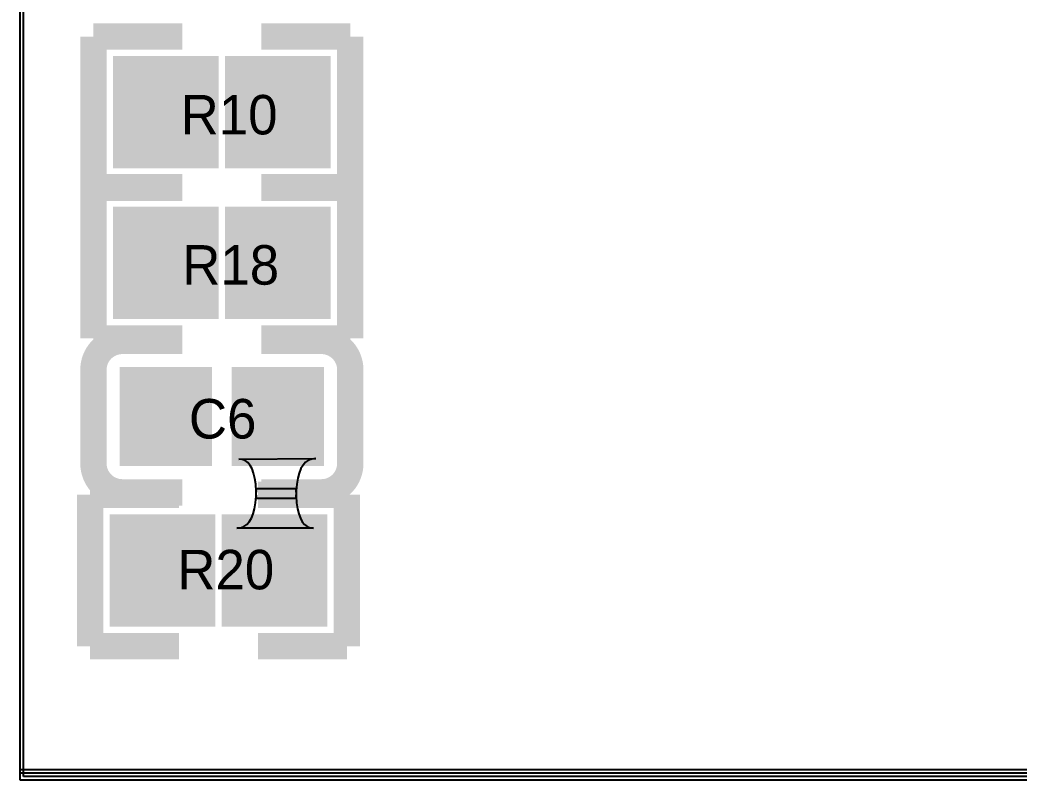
# Model space of a CAD drawing. Header units: millimetres. Extents: x -73.5 to 21.8, y -0.8 to 75.3.
# Drawn here: x -48.23 to -40.64, y 22.83 to 28.61 of the extents above; entities that cross this region are included whole.
import ezdxf

# ---------------------------------------------------------------- set-up
doc = ezdxf.new("R2010")
doc.units = ezdxf.units.MM
for name, color, linetype in [('BottomLayer', 5, 'Continuous'), ('MidLayer1', 16, 'Continuous'), ('MidLayer2', 76, 'Continuous'), ('TopLayer', 1, 'Continuous'), ('TopOverlay', 2, 'Continuous'), ('TopPaste', 8, 'Continuous'), ('TopSolder', 216, 'Continuous')]:
    doc.layers.add(name, color=color, linetype=linetype)

msp = doc.modelspace()

# ---------------------------------------------------------------- linework, layer by layer
at = {"layer": 'BottomLayer'}
for p, q in [((-48.2092, 22.86), (-48.2092, 29.083)), ((-39.9542, 22.86), (-48.2092, 22.86))]:
    msp.add_line(p, q, dxfattribs=at)
at = {"layer": 'MidLayer1'}
for p, q in [((-48.2346, 22.8346), (-48.2346, 29.0576)), ((-39.9288, 22.8346), (-48.2346, 22.8346))]:
    msp.add_line(p, q, dxfattribs=at)
at = {"layer": 'MidLayer2'}
for p, q in [((-48.2346, 22.9108), (-48.2346, 29.083)), ((-39.9288, 22.9108), (-48.2346, 22.9108))]:
    msp.add_line(p, q, dxfattribs=at)
at = {"layer": 'TopLayer'}
for p, q in [((-48.2346, 22.8854), (-48.2346, 29.0322)), ((-46.5742, 25.272), (-45.9899, 25.2751)), ((-46.5486, 25.269), (-46.5742, 25.272)), ((-46.5258, 25.26), (-46.5486, 25.269)), ((-46.5057, 25.245), (-46.5258, 25.26)), ((-46.4882, 25.224), (-46.5057, 25.245)), ((-46.4735, 25.197), (-46.4882, 25.224)), ((-46.0859, 25.2262), (-46.1024, 25.1989)), ((-46.0664, 25.2475), (-46.0859, 25.2262)), ((-46.0439, 25.2627), (-46.0664, 25.2475)), ((-46.0184, 25.2719), (-46.0439, 25.2627)), ((-45.9899, 25.2751), (-46.0184, 25.2719)), ((-46.4614, 25.164), (-46.4735, 25.197)), ((-46.452, 25.125), (-46.4614, 25.164)), ((-46.1264, 25.1263), (-46.1339, 25.0809)), ((-46.1159, 25.1656), (-46.1264, 25.1263)), ((-46.1024, 25.1989), (-46.1159, 25.1656)), ((-46.4453, 25.08), (-46.452, 25.125)), ((-46.4412, 25.029), (-46.4453, 25.08)), ((-46.1339, 25.0809), (-46.1384, 25.0295)), ((-46.4459, 24.9395), (-46.4414, 24.9905)), ((-46.4414, 24.9905), (-46.4399, 25.0475)), ((-46.4399, 24.972), (-46.4412, 25.029)), ((-46.4399, 25.0475), (-46.1399, 25.0475)), ((-46.1399, 25.0475), (-46.1386, 24.9905)), ((-46.1384, 25.0295), (-46.1399, 24.972)), ((-46.1386, 24.9905), (-46.1345, 24.9395)), ((-46.4534, 24.8946), (-46.4459, 24.9395)), ((-46.1399, 24.972), (-46.4399, 24.972)), ((-46.1345, 24.9395), (-46.1278, 24.8946)), ((-46.4939, 24.7956), (-46.4774, 24.8226)), ((-46.4774, 24.8226), (-46.4639, 24.8556)), ((-46.4639, 24.8556), (-46.4534, 24.8946)), ((-46.1278, 24.8946), (-46.1184, 24.8556)), ((-46.1184, 24.8556), (-46.1063, 24.8226)), ((-46.1063, 24.8226), (-46.0916, 24.7956)), ((-46.5899, 24.7476), (-46.5614, 24.7505)), ((-46.0056, 24.7476), (-46.5899, 24.7476)), ((-46.5614, 24.7505), (-46.5359, 24.7595)), ((-46.5359, 24.7595), (-46.5134, 24.7746)), ((-46.5134, 24.7746), (-46.4939, 24.7956)), ((-46.0916, 24.7956), (-46.0741, 24.7746)), ((-46.0741, 24.7746), (-46.054, 24.7595)), ((-46.054, 24.7595), (-46.0312, 24.7505)), ((-46.0312, 24.7505), (-46.0056, 24.7476)), ((-39.878, 22.8854), (-48.2346, 22.8854))]:
    msp.add_line(p, q, dxfattribs=at)
for points, const_width in [([(-47.2772, 28.2304), (-47.2772, 27.5804)], 0.3), ([(-46.9772, 28.2304), (-46.9772, 27.5804)], 0.3), ([(-46.4272, 28.2304), (-46.4272, 27.5804)], 0.3), ([(-46.1272, 28.2304), (-46.1272, 27.5804)], 0.3), ([(-47.4272, 28.0679), (-46.8272, 28.0679)], 0.325), ([(-46.5772, 28.0679), (-45.9772, 28.0679)], 0.325), ([(-47.4272, 27.7429), (-46.8272, 27.7429)], 0.325), ([(-46.5772, 27.7429), (-45.9772, 27.7429)], 0.325), ([(-47.2772, 27.0874), (-47.2772, 26.4374)], 0.3), ([(-46.9772, 27.0874), (-46.9772, 26.4374)], 0.3), ([(-46.4272, 27.0874), (-46.4272, 26.4374)], 0.3), ([(-46.1272, 27.0874), (-46.1272, 26.4374)], 0.3), ([(-47.4272, 26.9249), (-46.8272, 26.9249)], 0.325), ([(-46.5772, 26.9249), (-45.9772, 26.9249)], 0.325), ([(-47.4272, 26.5999), (-46.8272, 26.5999)], 0.325), ([(-46.5772, 26.5999), (-45.9772, 26.5999)], 0.325), ([(-47.2772, 25.269), (-47.2772, 25.919)], 0.3), ([(-46.9772, 25.269), (-46.9772, 25.919)], 0.3), ([(-46.4272, 25.269), (-46.4272, 25.919)], 0.3), ([(-46.1272, 25.269), (-46.1272, 25.919)], 0.3), ([(-46.8272, 25.7565), (-47.4272, 25.7565)], 0.325), ([(-45.9772, 25.7565), (-46.5772, 25.7565)], 0.325), ([(-46.8272, 25.4315), (-47.4272, 25.4315)], 0.325), ([(-45.9772, 25.4315), (-46.5772, 25.4315)], 0.325), ([(-47.3026, 24.1006), (-47.3026, 24.7506)], 0.3), ([(-47.0026, 24.1006), (-47.0026, 24.7506)], 0.3), ([(-46.4526, 24.1006), (-46.4526, 24.7506)], 0.3), ([(-46.1526, 24.1006), (-46.1526, 24.7506)], 0.3), ([(-46.8526, 24.5881), (-47.4526, 24.5881)], 0.325), ([(-46.0026, 24.5881), (-46.6026, 24.5881)], 0.325), ([(-46.8526, 24.2631), (-47.4526, 24.2631)], 0.325), ([(-46.0026, 24.2631), (-46.6026, 24.2631)], 0.325)]:
    msp.add_lwpolyline(points, dxfattribs=dict(at, const_width=const_width))
at = {"layer": 'TopLayer', "const_width": 0.3}
for points in [[(-47.2772, 27.9054, 1), (-46.9772, 27.9054, 1)], [(-46.4272, 27.9054, 1), (-46.1272, 27.9054, 1)], [(-47.2772, 26.7624, 1), (-46.9772, 26.7624, 1)], [(-46.4272, 26.7624, 1), (-46.1272, 26.7624, 1)], [(-47.2772, 25.594, 1), (-46.9772, 25.594, 1)], [(-46.4272, 25.594, 1), (-46.1272, 25.594, 1)], [(-47.3026, 24.4256, 1), (-47.0026, 24.4256, 1)], [(-46.4526, 24.4256, 1), (-46.1526, 24.4256, 1)]]:
    msp.add_lwpolyline(points, format="xyb", close=True, dxfattribs=at)
at = {"layer": 'TopOverlay', "const_width": 0.2}
for points in [[(-47.6772, 27.3304), (-47.6772, 28.4804)], [(-47.6772, 28.4804), (-47.0022, 28.4804)], [(-46.4022, 28.4804), (-45.7272, 28.4804)], [(-45.7272, 27.3304), (-45.7272, 28.4804)], [(-47.6772, 26.1874), (-47.6772, 27.3374)], [(-47.6772, 27.3374), (-47.0022, 27.3374)], [(-47.6772, 27.3304), (-47.0022, 27.3304)], [(-46.4022, 27.3374), (-45.7272, 27.3374)], [(-46.4022, 27.3304), (-45.7272, 27.3304)], [(-45.7272, 26.1874), (-45.7272, 27.3374)], [(-47.6772, 26.1874), (-47.0022, 26.1874)], [(-47.4522, 26.169), (-47.0022, 26.169)], [(-46.4022, 26.1874), (-45.7272, 26.1874)], [(-46.4022, 26.169), (-45.9522, 26.169)], [(-47.6772, 25.239), (-47.6772, 25.949)], [(-45.7272, 25.239), (-45.7272, 25.949)], [(-47.7026, 23.8506), (-47.7026, 25.0006)], [(-47.7026, 25.0006), (-47.0276, 25.0006)], [(-47.4522, 25.019), (-47.0022, 25.019)], [(-46.4276, 25.0006), (-45.7526, 25.0006)], [(-46.4022, 25.019), (-45.9522, 25.019)], [(-45.7526, 23.8506), (-45.7526, 25.0006)], [(-47.7026, 23.8506), (-47.0276, 23.8506)], [(-46.4276, 23.8506), (-45.7526, 23.8506)]]:
    msp.add_lwpolyline(points, dxfattribs=at)
for points in [[(-47.6772, 25.949, -0.414214), (-47.4572, 26.169)], [(-45.9472, 26.169, -0.414214), (-45.7272, 25.949)], [(-47.4572, 25.019, -0.414214), (-47.6772, 25.239)], [(-45.7272, 25.239, -0.414214), (-45.9472, 25.019)]]:
    msp.add_lwpolyline(points, format="xyb", dxfattribs=at)
at = {"layer": 'TopOverlay', "const_width": 0.1}
for points in [[(-47.5072, 26.169, 1), (-47.4072, 26.169, 1)], [(-45.9972, 26.169, 1), (-45.8972, 26.169, 1)], [(-47.7272, 25.949, 1), (-47.6272, 25.949, 1)], [(-45.7772, 25.949, 1), (-45.6772, 25.949, 1)], [(-47.7272, 25.239, 1), (-47.6272, 25.239, 1)], [(-45.7772, 25.239, 1), (-45.6772, 25.239, 1)], [(-47.5072, 25.019, 1), (-47.4072, 25.019, 1)], [(-45.9972, 25.019, 1), (-45.8972, 25.019, 1)]]:
    msp.add_lwpolyline(points, format="xyb", close=True, dxfattribs=at)
at = {"layer": 'TopPaste'}
for points, const_width in [([(-47.2772, 28.2304), (-47.2772, 27.5804)], 0.3), ([(-46.9772, 28.2304), (-46.9772, 27.5804)], 0.3), ([(-46.4272, 28.2304), (-46.4272, 27.5804)], 0.3), ([(-46.1272, 28.2304), (-46.1272, 27.5804)], 0.3), ([(-47.4272, 28.0679), (-46.8272, 28.0679)], 0.325), ([(-46.5772, 28.0679), (-45.9772, 28.0679)], 0.325), ([(-47.4272, 27.7429), (-46.8272, 27.7429)], 0.325), ([(-46.5772, 27.7429), (-45.9772, 27.7429)], 0.325), ([(-47.2772, 27.0874), (-47.2772, 26.4374)], 0.3), ([(-46.9772, 27.0874), (-46.9772, 26.4374)], 0.3), ([(-46.4272, 27.0874), (-46.4272, 26.4374)], 0.3), ([(-46.1272, 27.0874), (-46.1272, 26.4374)], 0.3), ([(-47.4272, 26.9249), (-46.8272, 26.9249)], 0.325), ([(-46.5772, 26.9249), (-45.9772, 26.9249)], 0.325), ([(-47.4272, 26.5999), (-46.8272, 26.5999)], 0.325), ([(-46.5772, 26.5999), (-45.9772, 26.5999)], 0.325), ([(-47.2772, 25.269), (-47.2772, 25.919)], 0.3), ([(-46.9772, 25.269), (-46.9772, 25.919)], 0.3), ([(-46.4272, 25.269), (-46.4272, 25.919)], 0.3), ([(-46.1272, 25.269), (-46.1272, 25.919)], 0.3), ([(-46.8272, 25.7565), (-47.4272, 25.7565)], 0.325), ([(-45.9772, 25.7565), (-46.5772, 25.7565)], 0.325), ([(-46.8272, 25.4315), (-47.4272, 25.4315)], 0.325), ([(-45.9772, 25.4315), (-46.5772, 25.4315)], 0.325), ([(-47.3026, 24.1006), (-47.3026, 24.7506)], 0.3), ([(-47.0026, 24.1006), (-47.0026, 24.7506)], 0.3), ([(-46.4526, 24.1006), (-46.4526, 24.7506)], 0.3), ([(-46.1526, 24.1006), (-46.1526, 24.7506)], 0.3), ([(-46.8526, 24.5881), (-47.4526, 24.5881)], 0.325), ([(-46.0026, 24.5881), (-46.6026, 24.5881)], 0.325), ([(-46.8526, 24.2631), (-47.4526, 24.2631)], 0.325), ([(-46.0026, 24.2631), (-46.6026, 24.2631)], 0.325)]:
    msp.add_lwpolyline(points, dxfattribs=dict(at, const_width=const_width))
at = {"layer": 'TopPaste', "const_width": 0.3}
for points in [[(-47.2772, 27.9054, 1), (-46.9772, 27.9054, 1)], [(-46.4272, 27.9054, 1), (-46.1272, 27.9054, 1)], [(-47.2772, 26.7624, 1), (-46.9772, 26.7624, 1)], [(-46.4272, 26.7624, 1), (-46.1272, 26.7624, 1)], [(-47.2772, 25.594, 1), (-46.9772, 25.594, 1)], [(-46.4272, 25.594, 1), (-46.1272, 25.594, 1)], [(-47.3026, 24.4256, 1), (-47.0026, 24.4256, 1)], [(-46.4526, 24.4256, 1), (-46.1526, 24.4256, 1)]]:
    msp.add_lwpolyline(points, format="xyb", close=True, dxfattribs=at)
at = {"layer": 'TopSolder'}
for points, const_width in [([(-47.328, 28.332), (-47.328, 27.4788)], 0.4016), ([(-46.9264, 28.332), (-46.9264, 27.4788)], 0.4016), ([(-46.478, 28.332), (-46.478, 27.4788)], 0.4016), ([(-46.0764, 28.332), (-46.0764, 27.4788)], 0.4016), ([(-47.5288, 28.1187), (-46.7256, 28.1187)], 0.4266), ([(-46.6788, 28.1187), (-45.8756, 28.1187)], 0.4266), ([(-47.5288, 27.6921), (-46.7256, 27.6921)], 0.4266), ([(-46.6788, 27.6921), (-45.8756, 27.6921)], 0.4266), ([(-47.328, 27.189), (-47.328, 26.3358)], 0.4016), ([(-46.9264, 27.189), (-46.9264, 26.3358)], 0.4016), ([(-46.478, 27.189), (-46.478, 26.3358)], 0.4016), ([(-46.0764, 27.189), (-46.0764, 26.3358)], 0.4016), ([(-47.5288, 26.9757), (-46.7256, 26.9757)], 0.4266), ([(-46.6788, 26.9757), (-45.8756, 26.9757)], 0.4266), ([(-47.5288, 26.5491), (-46.7256, 26.5491)], 0.4266), ([(-46.6788, 26.5491), (-45.8756, 26.5491)], 0.4266), ([(-47.3026, 25.2182), (-47.3026, 25.9698)], 0.3508), ([(-46.9518, 25.2182), (-46.9518, 25.9698)], 0.3508), ([(-46.4526, 25.2182), (-46.4526, 25.9698)], 0.3508), ([(-46.1018, 25.2182), (-46.1018, 25.9698)], 0.3508), ([(-46.7764, 25.7819), (-47.478, 25.7819)], 0.3758), ([(-45.9264, 25.7819), (-46.628, 25.7819)], 0.3758), ([(-46.7764, 25.4061), (-47.478, 25.4061)], 0.3758), ([(-45.9264, 25.4061), (-46.628, 25.4061)], 0.3758), ([(-47.3534, 23.999), (-47.3534, 24.8522)], 0.4016), ([(-46.9518, 23.999), (-46.9518, 24.8522)], 0.4016), ([(-46.5034, 23.999), (-46.5034, 24.8522)], 0.4016), ([(-46.1018, 23.999), (-46.1018, 24.8522)], 0.4016), ([(-46.751, 24.6389), (-47.5542, 24.6389)], 0.4266), ([(-45.901, 24.6389), (-46.7042, 24.6389)], 0.4266), ([(-46.751, 24.2123), (-47.5542, 24.2123)], 0.4266), ([(-45.901, 24.2123), (-46.7042, 24.2123)], 0.4266)]:
    msp.add_lwpolyline(points, dxfattribs=dict(at, const_width=const_width))
for points, const_width in [([(-47.328, 27.9054, 1), (-46.9264, 27.9054, 1)], 0.4016), ([(-46.478, 27.9054, 1), (-46.0764, 27.9054, 1)], 0.4016), ([(-47.328, 26.7624, 1), (-46.9264, 26.7624, 1)], 0.4016), ([(-46.478, 26.7624, 1), (-46.0764, 26.7624, 1)], 0.4016), ([(-47.3026, 25.594, 1), (-46.9518, 25.594, 1)], 0.3508), ([(-46.4526, 25.594, 1), (-46.1018, 25.594, 1)], 0.3508), ([(-47.3534, 24.4256, 1), (-46.9518, 24.4256, 1)], 0.4016), ([(-46.5034, 24.4256, 1), (-46.1018, 24.4256, 1)], 0.4016)]:
    msp.add_lwpolyline(points, format="xyb", close=True, dxfattribs=dict(at, const_width=const_width))

# ---------------------------------------------------------------- texts
at = {"layer": 'TopOverlay'}
for s, p in [('R10', (-47.0154, 27.7368)), ('R18', (-47.0033, 26.5962)), ('C6', (-46.9527, 25.4278)), ('R20', (-47.0408, 24.2824))]:
    msp.add_text(s, height=0.3, dxfattribs=at).set_placement(p)

doc.saveas('drawing.dxf')
